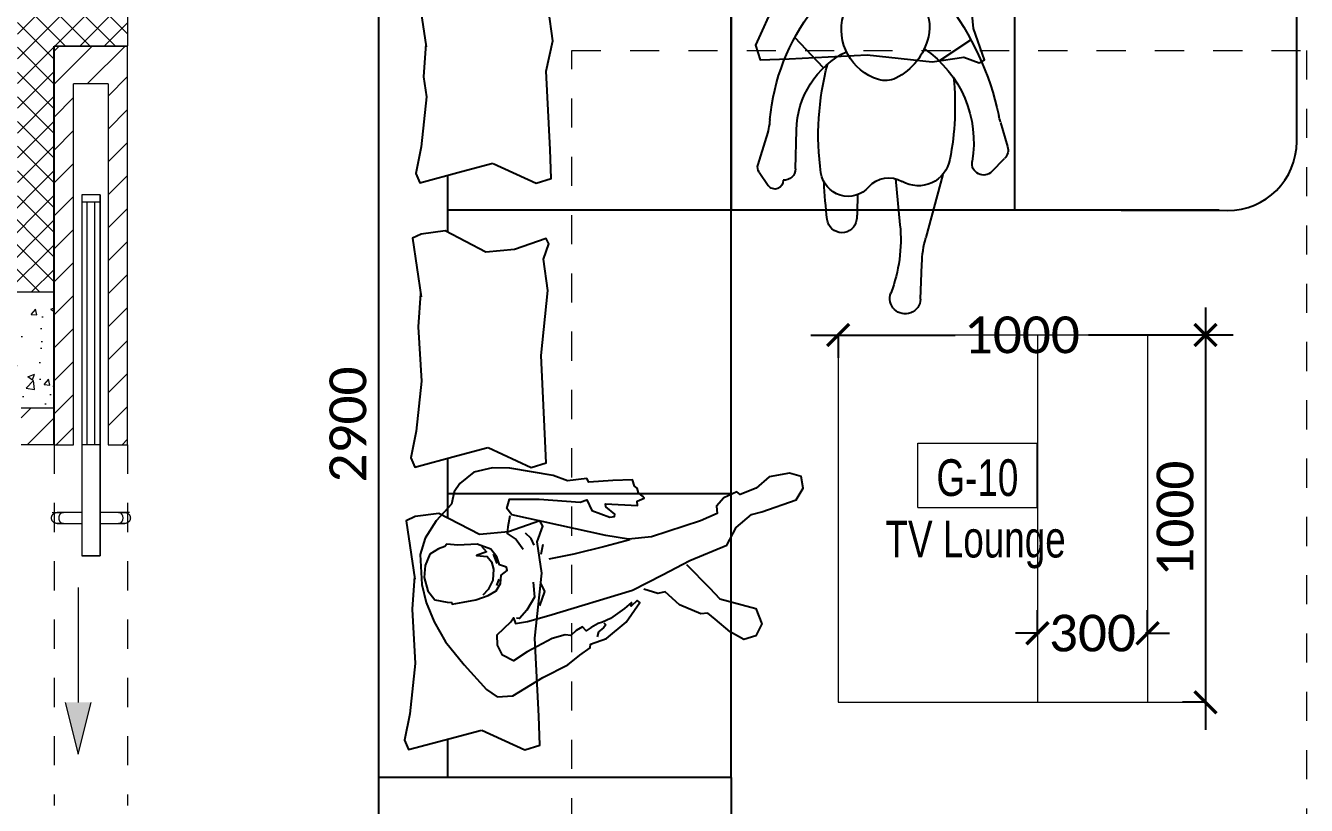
# Model space of a CAD drawing. Header units: millimetres. Extents: x -18512 to 101824, y -95768 to 52898.
# Drawn here: x 21480 to 24968, y -53360 to -51236 of the extents above; entities that cross this region are included whole.
import ezdxf

# ---------------------------------------------------------------- set-up
doc = ezdxf.new("R2010")
doc.units = ezdxf.units.MM
doc.header["$LTSCALE"] = 25
doc.header["$PDMODE"] = 3
doc.linetypes.add('Dash', pattern=[6.35, 3.175, -3.175])
doc.layers.get('0').update_dxf_attribs({"color": 254, "lineweight": 0})
doc.layers.get('Defpoints').update_dxf_attribs({"lineweight": 0})
for name, color, linetype, lineweight in [('033 Furniture Freestanding', 1, 'Continuous', 9), ('_FW_FUR_FIXED', 62, 'Continuous', 0), ('A-AREA-IDEN', 2, 'Continuous', 9), ('A-DOOR', 31, 'Continuous', 18), ('A-DOOR-FRAM', 1, 'Continuous', 18), ('A-DOOR-GLAZ', 1, 'Continuous', 18), ('hatch', 252, 'Continuous', 0), ('I-WALL', 2, 'Continuous', 9), ('X2$0$A-DETL-GENF', 92, 'Continuous', 9), ('X2$0$I-WALL', 2, 'Continuous', 18)]:
    doc.layers.add(name, color=color, linetype=linetype, lineweight=lineweight)
for name, color, linetype in [('1_Wall finish', 2, 'Continuous'), ('AR WALL HATCH', 8, 'Continuous'), ('WD-FURNITURE', 1, 'Continuous'), ('WD-FURNITURE-2', 5, 'Continuous'), ('WD-PEOPLE', 8, 'Continuous')]:
    doc.layers.add(name, color=color, linetype=linetype)
doc.styles.add('Arial Narrow_4', font='fi_9001f.ttf', dxfattribs={"width": 0.75, "height": 147.492401})
doc.styles.add('FW_Calibri', font='calibri.ttf')
doc.dimstyles.new('1-50', dxfattribs={"dimscale": 50, "dimtxt": 2, "dimasz": 1.2, "dimexe": 1.25, "dimexo": 0.625, "dimtad": 1, "dimdec": 0, "dimtxsty": 'FW_Calibri', "dimblk": 'ARCHTICK', "dimcen": 2.5, "dimdle": 1.5, "dimadec": 0, "dimazin": 0, "dimtfac": 1, "dimtdec": 0, "dimtmove": 0, "dimatfit": 3, "dimfxl": 6, "dimfxlon": 1, "dimarcsym": 0})

# ---------------------------------------------------------------- blocks, each defined once
blk = doc.blocks.new('FP_27-GROUND FLOOR PLAN')
at = {"layer": 'A-DOOR'}
blk.add_line((-185.4, 222), (-185.4, 172), dxfattribs=at)
blk = doc.blocks.new('FP_28-GROUND FLOOR PLAN')
at = {"layer": 'A-DOOR'}
blk.add_line((-155.4, 172), (-155.4, 222), dxfattribs=at)
blk = doc.blocks.new('FP_29-GROUND FLOOR PLAN')
at = {"layer": 'A-DOOR'}
for p, q in [((-184.8, 160.3), (-184.8, 154.5)), ((-184.8, 154.5), (-184.8, 149.8)), ((-184.8, 149.8), (-184.8, 146.1)), ((-184.8, 146.1), (-184.8, 143.5)), ((-184.8, 143.5), (-184.8, 141.9))]:
    blk.add_line(p, q, dxfattribs=at)
at = {"layer": 'A-DOOR', "flags": 128}
for points in [[(-185.4, 172), (-185.4, 164.9), (-185.4, 159.7), (-185.4, 156.4), (-185.4, 154.9), (-185.4, 154.8)], [(-185.4, 154.8), (-185.4, 155.8), (-185.4, 158.6), (-185.4, 163.2), (-185.4, 169.8), (-185.4, 172)], [(-170.4, 139.8), (-171, 139.8), (-171.6, 139.9), (-172.2, 139.9), (-172.8, 140), (-173.4, 140.1), (-174, 140.2), (-174.5, 140.4), (-175.1, 140.6), (-175.7, 140.8), (-176.2, 141), (-176.8, 141.2), (-177.3, 141.5), (-177.8, 141.8), (-178.4, 142.1), (-178.9, 142.4), (-179.3, 142.8), (-179.8, 143.2), (-180.3, 143.5), (-180.7, 143.9), (-181.1, 144.4), (-181.6, 144.8), (-181.9, 145.3), (-182.3, 145.7), (-182.7, 146.2), (-183, 146.7), (-183.3, 147.2), (-183.6, 147.7), (-183.9, 148.3), (-184.1, 148.8), (-184.4, 149.4), (-184.6, 149.9), (-184.8, 150.5), (-184.9, 151.1), (-185.1, 151.7), (-185.2, 152.3), (-185.3, 152.9), (-185.3, 153.5), (-185.4, 154.1), (-185.4, 154.7), (-185.4, 154.8)]]:
    blk.add_lwpolyline(points, dxfattribs=at)
blk = doc.blocks.new('FP_30-GROUND FLOOR PLAN')
at = {"layer": 'A-DOOR', "flags": 128}
for points in [[(-155.4, 154.8), (-155.4, 154.2), (-155.4, 153.6), (-155.5, 153), (-155.6, 152.4), (-155.7, 151.8), (-155.8, 151.2), (-156, 150.7), (-156.2, 150.1), (-156.4, 149.5), (-156.6, 149), (-156.8, 148.4), (-157.1, 147.9), (-157.4, 147.4), (-157.7, 146.8), (-158, 146.3), (-158.4, 145.9), (-158.7, 145.4), (-159.1, 144.9), (-159.5, 144.5), (-159.9, 144.1), (-160.4, 143.6), (-160.8, 143.3), (-161.3, 142.9), (-161.8, 142.5), (-162.3, 142.2), (-162.8, 141.9), (-163.3, 141.6), (-163.9, 141.3), (-164.4, 141.1), (-165, 140.8), (-165.5, 140.6), (-166.1, 140.4), (-166.7, 140.3), (-167.3, 140.1), (-167.8, 140), (-168.4, 139.9), (-169, 139.9), (-169.6, 139.8), (-170.2, 139.8), (-170.4, 139.8)], [(-155.4, 172), (-155.4, 164.9), (-155.4, 159.7), (-155.4, 156.4), (-155.4, 154.9), (-155.4, 154.8)], [(-155.4, 154.8), (-155.4, 155.8), (-155.4, 158.6), (-155.4, 163.2), (-155.4, 169.8), (-155.4, 172)]]:
    blk.add_lwpolyline(points, dxfattribs=at)
blk = doc.blocks.new('FP_31-GROUND FLOOR PLAN')
at = {"layer": 'A-DOOR'}
blk.add_line((-185.4, 222), (-185.4, 172), dxfattribs=at)
blk = doc.blocks.new('FP_32-GROUND FLOOR PLAN')
at = {"layer": 'A-DOOR'}
blk.add_line((-155.4, 172), (-155.4, 222), dxfattribs=at)
blk = doc.blocks.new('FP_33-GROUND FLOOR PLAN')
at = {"layer": 'A-DOOR'}
blk.add_line((-155.4, 272), (-155.4, 322), dxfattribs=at)
blk = doc.blocks.new('FP_34-GROUND FLOOR PLAN')
at = {"layer": 'A-DOOR'}
blk.add_line((-185.4, 322), (-185.4, 272), dxfattribs=at)
blk = doc.blocks.new('FP_35-GROUND FLOOR PLAN')
at = {"layer": 'A-DOOR', "flags": 128}
for points in [[(-170.4, 354.4), (-169.8, 354.4), (-169.2, 354.3), (-168.6, 354.3), (-168, 354.2), (-167.4, 354.1), (-166.8, 354), (-166.2, 353.8), (-165.7, 353.6), (-165.1, 353.4), (-164.5, 353.2), (-164, 353), (-163.5, 352.7), (-162.9, 352.4), (-162.4, 352.1), (-161.9, 351.8), (-161.4, 351.4), (-161, 351), (-160.5, 350.7), (-160.1, 350.3), (-159.6, 349.8), (-159.2, 349.4), (-158.8, 348.9), (-158.5, 348.5), (-158.1, 348), (-157.8, 347.5), (-157.5, 347), (-157.2, 346.5), (-156.9, 345.9), (-156.6, 345.4), (-156.4, 344.8), (-156.2, 344.3), (-156, 343.7), (-155.9, 343.1), (-155.7, 342.5), (-155.6, 341.9), (-155.5, 341.3), (-155.5, 340.7), (-155.4, 340.1), (-155.4, 339.5), (-155.4, 339.4)], [(-155.4, 322), (-155.4, 329.1), (-155.4, 334.3), (-155.4, 337.7), (-155.4, 339.3), (-155.4, 339.4)], [(-155.4, 339.4), (-155.4, 338.5), (-155.4, 335.7), (-155.4, 331), (-155.4, 324.6), (-155.4, 322)]]:
    blk.add_lwpolyline(points, dxfattribs=at)
blk = doc.blocks.new('FP_36-GROUND FLOOR PLAN')
at = {"layer": 'A-DOOR'}
for p, q in [((-185, 352), (-185, 350.4)), ((-185, 350.4), (-185, 347.8)), ((-185, 347.8), (-185, 344.1)), ((-185, 344.1), (-185, 339.3)), ((-185, 339.3), (-185, 333.5))]:
    blk.add_line(p, q, dxfattribs=at)
at = {"layer": 'A-DOOR', "flags": 128}
for points in [[(-185.4, 339.4), (-185.4, 340), (-185.3, 340.6), (-185.3, 341.2), (-185.2, 341.8), (-185.1, 342.4), (-185, 342.9), (-184.8, 343.5), (-184.6, 344.1), (-184.4, 344.7), (-184.2, 345.2), (-184, 345.8), (-183.7, 346.3), (-183.4, 346.8), (-183.1, 347.3), (-182.8, 347.9), (-182.4, 348.3), (-182.1, 348.8), (-181.7, 349.3), (-181.3, 349.7), (-180.8, 350.1), (-180.4, 350.6), (-179.9, 350.9), (-179.5, 351.3), (-179, 351.7), (-178.5, 352), (-178, 352.3), (-177.5, 352.6), (-176.9, 352.9), (-176.4, 353.1), (-175.8, 353.4), (-175.3, 353.6), (-174.7, 353.8), (-174.1, 353.9), (-173.5, 354), (-172.9, 354.2), (-172.3, 354.3), (-171.7, 354.3), (-171.2, 354.4), (-170.6, 354.4), (-170.4, 354.4)], [(-185.4, 322), (-185.4, 329.1), (-185.4, 334.3), (-185.4, 337.7), (-185.4, 339.3), (-185.4, 339.4)], [(-185.4, 339.4), (-185.4, 338.5), (-185.4, 335.7), (-185.4, 331), (-185.4, 324.6), (-185.4, 322)]]:
    blk.add_lwpolyline(points, dxfattribs=at)
blk = doc.blocks.new('FP_37-GROUND FLOOR PLAN')
at = {"layer": 'A-DOOR'}
blk.add_line((-155.4, 272), (-155.4, 322), dxfattribs=at)
blk = doc.blocks.new('FP_38-GROUND FLOOR PLAN')
at = {"layer": 'A-DOOR'}
blk.add_line((-185.4, 322), (-185.4, 272), dxfattribs=at)
blk = doc.blocks.new('M_NAGA Room Tag - Room Tag-1756429-GROUND FLOOR PLAN')
at = {"layer": 'A-AREA-IDEN'}
for p, q in [((-3.25, 1.75), (-3.25, -1.75)), ((-3.25, 1.75), (3.25, 1.75)), ((3.25, 1.75), (3.25, -1.75)), ((-3.25, -1.75), (3.25, -1.75))]:
    blk.add_line(p, q, dxfattribs=at)
blk = doc.blocks.new('person sitting')
for p, q in [((-412.3, 385.7), (-485.1, 361.9)), ((-406.2, 382.4), (-406.2, 382.4)), ((-391, 382.8), (-354.5, 358.9)), ((-672.5, 203.1), (-756.7, 279.8)), ((-398.4, 283.6), (-504.3, 279.6)), ((-443.1, 276.6), (-443.1, 276.6)), ((-443.1, 276.6), (-443.1, 276.6)), ((-886.7, 87.9), (-877.1, 150.8)), ((-325.6, 115.8), (-276.7, 117.8)), ((-367.7, 12.3), (-241.6, 1.9)), ((-892.3, -10.7), (-889.2, -59)), ((-376.7, -116.7), (-206.3, -68.1)), ((-38.5, -50.7), (-134, -56)), ((-686.1, -112.3), (-742.6, -199.2)), ((-516.3, -276.4), (-450.2, -294.6)), ((-382.7, -250.6), (-417.8, -285.9))]:
    blk.add_line(p, q)
for centre, radius, start, end in [((-404.6, 362), 24.9, 56.7735, 108.0511), ((-472.1, -222.5), 577.3, 96.1348, 128.5038), ((-559.5, 590.2), 240.1, 276.1348, 288.0511), ((-366.7, 340.3), 22.2, 265.0614, 56.7735), ((-399.6, 314.8), 31.2, 272.1383, 6.3), ((-495.2, 36.4), 243.4, 92.1383, 154.7594), ((-754.2, 132), 124.3, 128.5038, 171.3134), ((-478.1, -521.3), 741.7, 82.9174, 106.0136), ((-395.8, 140.8), 74.5, 311.773, 82.9174), ((-414.1, -1335.1), 1542.8, 84.2352, 88.0342), ((-263.2, 159.7), 40.4, 278.8442, 84.2352), ((-780.9, 32.4), 119.5, 106.6404, 283.6582), ((-774.1, 9.7), 143.1, 17.9036, 106.6404), ((-284.1, 294.4), 176.7, 272.4021, 278.8442), ((-298.1, 31.5), 72.2, 131.773, 211.1132), ((-698.1, 34.3), 63.3, 334.5338, 17.9036), ((-792.2, 79.1), 167.5, 283.6582, 334.5338), ((-208.2, 409.9), 409.4, 265.3147, 291.7806), ((-40.8, -9), 41.8, 273.1353, 111.7806), ((-434.9, -51.1), 87.7, 281.6194, 31.1132), ((-789.5, -52.6), 99.9, 183.6797, 233.4823), ((-115.9, -385.1), 329.7, 93.1353, 105.909), ((-467.5, 107.2), 309.8, 215.3591, 280.5352), ((-381.4, 498.6), 785.7, 233.4823, 258.7098), ((-575.8, 633.9), 787, 265.358, 281.6194), ((-405, -228.4), 31.5, 315.191, 100.5352), ((-588.8, -540.4), 273.7, 74.6488, 78.7098), ((-441.4, -262.5), 33.2, 254.6488, 315.191)]:
    blk.add_arc(centre, radius, start, end)
blk = doc.blocks.new('A$C07DF32FA')
for p, q in [((0.3137, 0.5764), (0.3363, 0.6595)), ((0.3363, 0.6595), (0.3476, 0.6595)), ((0.3476, 0.6595), (0.3702, 0.6476)), ((0.3702, 0.6476), (0.3927, 0.6001)), ((0.1039, 0.5663), (0.1265, 0.6257)), ((0.1265, 0.6257), (0.1377, 0.6257)), ((0.1377, 0.6257), (0.1603, 0.6138)), ((0.1603, 0.6138), (0.1828, 0.5663)), ((0.3249, 0.5052), (0.3137, 0.5764)), ((0.3927, 0.6001), (0.3926, 0.517)), ((0.1151, 0.5188), (0.1039, 0.5663)), ((0.1828, 0.5663), (0.1828, 0.5069)), ((0.3588, 0.5526), (0.3249, 0.5052)), ((0.3926, 0.517), (0.3588, 0.5526)), ((0.1088, 0.5281), (0.0951, 0.5047)), ((0.1088, 0.5281), (0.1462, 0.5319)), ((0.149, 0.5425), (0.1151, 0.5188)), ((0.1462, 0.5319), (0.1526, 0.5286)), ((0.1828, 0.5069), (0.149, 0.5425)), ((0.1526, 0.5286), (0.175, 0.5158)), ((0.1821, 0.5196), (0.1697, 0.423)), ((0.3235, 0.5319), (0.3048, 0.5097)), ((0.3909, 0.5294), (0.3235, 0.5319)), ((0.3909, 0.5294), (0.4088, 0.5181)), ((0.412, 0.4932), (0.4057, 0.522)), ((0.0951, 0.5047), (0.0956, 0.4779)), ((0.175, 0.5158), (0.1861, 0.5118)), ((0.1943, 0.4934), (0.1861, 0.5118)), ((0.2006, 0.4453), (0.1943, 0.4934)), ((0.3031, 0.4997), (0.2999, 0.4485)), ((0.3048, 0.5141), (0.3014, 0.4936)), ((0.3926, 0.3453), (0.4136, 0.4991)), ((0.0956, 0.4779), (0.0901, 0.4693)), ((0.0901, 0.4693), (0.0901, 0.4522)), ((0.3966, 0.3108), (0.3877, 0.482)), ((0.0901, 0.4522), (0.0901, 0.4351)), ((0.0901, 0.4351), (0.0968, 0.4193)), ((0.1136, 0.3265), (0.1169, 0.4355)), ((0.2119, 0.3627), (0.2006, 0.4453)), ((0.2678, 0.3362), (0.3048, 0.4329)), ((0.2999, 0.4485), (0.2838, 0.378)), ((0.0968, 0.4193), (0.0968, 0.3907)), ((0.2878, 0.2144), (0.319, 0.4074)), ((0.4496, 0.4137), (0.4271, 0.4018)), ((0.4948, 0.4018), (0.4496, 0.4137)), ((0.0968, 0.3907), (0.0968, 0.3754)), ((0.0968, 0.3754), (0.1035, 0.354)), ((0.2152, 0.3558), (0.2024, 0.3911)), ((0.427, 0.3781), (0.4157, 0.3425)), ((0.4383, 0.3662), (0.427, 0.3781)), ((0.4271, 0.4018), (0.4496, 0.3899)), ((0.4496, 0.3899), (0.4835, 0.378)), ((0.4835, 0.378), (0.4609, 0.3424)), ((0.506, 0.3068), (0.4948, 0.4018)), ((0.1035, 0.354), (0.1048, 0.3417)), ((0.1932, 0.3702), (0.2338, 0.3172)), ((0.2268, 0.3156), (0.2133, 0.3588)), ((0.4383, 0.3543), (0.4383, 0.3662)), ((0.4609, 0.3424), (0.4383, 0.3543)), ((0.1048, 0.3417), (0.1085, 0.3058)), ((0.2241, 0.3154), (0.2574, 0.3175)), ((0.2574, 0.3175), (0.2744, 0.3097)), ((0.2709, 0.3396), (0.265, 0.314)), ((0.3899, 0.1792), (0.3926, 0.3453)), ((0.4157, 0.3425), (0.4608, 0.2949)), ((0.506, 0.3186), (0.4947, 0.283)), ((0.5736, 0.2236), (0.506, 0.3186)), ((0.1085, 0.3058), (0.1036, 0.2815)), ((0.1315, 0.2888), (0.1285, 0.2798)), ((0.1457, 0.2958), (0.1315, 0.2888)), ((0.2043, 0.3099), (0.1457, 0.2958)), ((0.2075, 0.2986), (0.2043, 0.3099)), ((0.2057, 0.3048), (0.2241, 0.3154)), ((0.2116, 0.2738), (0.2075, 0.2986)), ((0.2744, 0.3097), (0.3, 0.2798)), ((0.4495, 0.2949), (0.4833, 0.2355)), ((0.4721, 0.2831), (0.4495, 0.2949)), ((0.4608, 0.2949), (0.4834, 0.2949)), ((0.4834, 0.2949), (0.506, 0.3068)), ((0.1337, 0.2834), (0.0505, 0.2578)), ((0.0734, 0.2698), (0.0553, 0.2568)), ((0.1025, 0.2778), (0.0734, 0.2698)), ((0.1285, 0.2798), (0.1025, 0.2778)), ((0.1036, 0.2815), (0.1036, 0.2737)), ((0.2281, 0.2407), (0.2116, 0.2738)), ((0.229, 0.2614), (0.2196, 0.2578)), ((0.2339, 0.2607), (0.229, 0.2614)), ((0.2446, 0.2557), (0.2339, 0.2607)), ((0.2388, 0.2243), (0.2347, 0.2603)), ((0.2458, 0.2771), (0.2488, 0.2812)), ((0.2463, 0.2727), (0.2458, 0.2771)), ((0.2542, 0.2601), (0.2463, 0.2727)), ((0.2555, 0.2849), (0.2485, 0.2691)), ((0.2488, 0.2812), (0.2539, 0.2853)), ((0.2645, 0.2827), (0.2539, 0.2853)), ((0.2542, 0.2601), (0.2617, 0.2548)), ((0.278, 0.2735), (0.2645, 0.2827)), ((0.2879, 0.2642), (0.278, 0.2735)), ((0.2885, 0.2621), (0.2879, 0.2642)), ((0.2885, 0.2621), (0.2952, 0.2626)), ((0.3, 0.2714), (0.2952, 0.2626)), ((0.3, 0.2798), (0.3, 0.2714)), ((0.367, 0.2402), (0.3749, 0.2659)), ((0.4947, 0.283), (0.4721, 0.2831)), ((0.0302, 0.2497), (0.0021, 0.1966)), ((0.0553, 0.2568), (0.0302, 0.2497)), ((0.1777, 0.2241), (0.1976, 0.2349)), ((0.1976, 0.2349), (0.2281, 0.2407)), ((0.2454, 0.2549), (0.2388, 0.2243)), ((0.2509, 0.2493), (0.2446, 0.2557)), ((0.2546, 0.246), (0.2509, 0.2493)), ((0.2593, 0.246), (0.2546, 0.246)), ((0.2609, 0.247), (0.2593, 0.246)), ((0.2617, 0.2548), (0.2609, 0.247)), ((0.3605, 0.1921), (0.367, 0.2402)), ((0.4833, 0.2355), (0.5059, 0.2355)), ((0.5059, 0.2355), (0.4946, 0.2237)), ((0.0793, 0.2222), (0.0889, 0.1988)), ((0.0891, 0.1994), (0.1413, 0.2126)), ((0.1086, 0.2043), (0.1074, 0.1901)), ((0.1413, 0.2126), (0.1777, 0.2241)), ((0.4946, 0.2237), (0.472, 0.2118)), ((0.472, 0.2118), (0.472, 0.1881)), ((0.5848, 0.1998), (0.5736, 0.2236)), ((0.0021, 0.1966), (0, 0.1554)), ((0.0722, 0.1764), (0.0498, 0.1572)), ((0.0883, 0.1796), (0.0722, 0.1764)), ((0.0783, 0.1911), (0.0811, 0.1706)), ((0.0889, 0.1988), (0.085, 0.1784)), ((0.085, 0.1784), (0.085, 0.1648)), ((0.1331, 0.1603), (0.0883, 0.1796)), ((0.1074, 0.1901), (0.1093, 0.1716)), ((0.1812, 0.1859), (0.1331, 0.1603)), ((0.1459, 0.1603), (0.2067, 0.1763)), ((0.2132, 0.1891), (0.1812, 0.1859)), ((0.242, 0.1891), (0.2132, 0.1891)), ((0.3765, 0.1953), (0.2933, 0.1986)), ((0.3157, 0.1762), (0.3926, 0.1793)), ((0.4374, 0.1953), (0.3765, 0.1953)), ((0.3926, 0.1793), (0.4374, 0.1697)), ((0.4918, 0.1696), (0.4374, 0.1953)), ((0.472, 0.1881), (0.4945, 0.1524)), ((0.5509, 0.1049), (0.5848, 0.1998)), ((0, 0.1554), (0.006, 0.0972)), ((0.0146, 0.1604), (0.005, 0.1252)), ((0.0498, 0.1572), (0.0338, 0.138)), ((0.053, 0.1284), (0.0819, 0.17)), ((0.067, 0.1719), (0.0682, 0.1502)), ((0.0811, 0.1706), (0.0801, 0.1667)), ((0.0819, 0.17), (0.1459, 0.1603)), ((0.1093, 0.1716), (0.1113, 0.1667)), ((0.4374, 0.1697), (0.5238, 0.1183)), ((0.5142, 0.1408), (0.4918, 0.1696)), ((0.4945, 0.1524), (0.5284, 0.1524)), ((0.5284, 0.1524), (0.5509, 0.1049)), ((0.005, 0.1252), (0.0049, 0.0932)), ((0.0338, 0.138), (0.0242, 0.1124)), ((0.0242, 0.1028), (0.053, 0.1284)), ((0.5238, 0.1183), (0.5078, 0.0767)), ((0.5238, 0.1056), (0.5142, 0.1408)), ((0.5202, 0.0592), (0.5479, 0.1197)), ((0.0049, 0.0932), (0.0181, 0.0702)), ((0.0242, 0.1124), (0.0177, 0.0675)), ((0.0433, 0.0771), (0.0242, 0.1028)), ((0.5237, 0.0735), (0.5238, 0.1056)), ((0.0177, 0.0675), (0.0177, 0.0419)), ((0.0689, 0.0418), (0.0433, 0.0771)), ((0.4821, 0.0735), (0.4597, 0.0383)), ((0.5078, 0.0767), (0.4821, 0.0735)), ((0.5173, 0.0479), (0.5237, 0.0735)), ((0.0177, 0.0419), (0.0337, 0.0291)), ((0.0337, 0.0291), (0.0977, 0.0002)), ((0.0977, 0.029), (0.0689, 0.0418)), ((0.1361, 0.0098), (0.0977, 0.029)), ((0.4084, 0.0288), (0.4661, 0.0447)), ((0.4136, 0.0302), (0.4821, 0.0351)), ((0.4661, 0.0447), (0.4661, 0.0484)), ((0.4821, 0.0351), (0.5173, 0.0479)), ((0.0977, 0.0002), (0.1714, 0.0097)), ((0.2291, 0.0065), (0.1361, 0.0098)), ((0.2258, 0.0033), (0.3123, 0)), ((0.3123, 0), (0.3796, 0.0096)), ((0.3796, 0.0096), (0.4084, 0.0288))]:
    blk.add_line(p, q)
at = {"extrusion": (0, 0, -1)}
blk.add_ellipse((0.2701, 0.1048), major_axis=(-0.0001, -0.095), ratio=0.712524, dxfattribs=at)
blk = doc.blocks.new('A$C0beb42ab')
at = {"layer": 'WD-PEOPLE'}
for p, q in [((355.2, 948.8), (337, 958.5)), ((432.4, 956.2), (403, 949.2)), ((399.8, 714), (394.9, 791.6)), ((411.2, 617.9), (399.8, 714)), ((157.5, 671.2), (142.6, 677.3)), ((167.5, 654.8), (157.5, 671.2)), ((175.4, 646.5), (167.5, 654.8)), ((182.5, 652.1), (175.4, 646.5)), ((420.8, 540.2), (411.2, 617.9))]:
    blk.add_line(p, q, dxfattribs=at)
for points in [[(315.1, 1176.6), (253.2, 1159.8), (188.8, 1134), (112.5, 1087.9), (29.2, 1030.6), (3.4, 1001.6), (0, 953.8), (43.3, 857), (71, 776.5), (95.1, 737.2), (112.5, 702.5), (123.8, 700), (134, 649.6), (175.8, 584.7), (229.3, 535.6), (236.3, 542.3), (220.8, 563.2), (232.2, 560.6), (216.8, 583.8), (192.8, 629.9), (184.3, 655.2), (182.3, 669), (173.8, 692), (165, 708.1), (178.9, 716.9), (170.3, 737.7), (157.1, 756.2), (162, 772.1), (156.1, 813.2), (126.2, 893.8), (104.4, 937.6), (125.7, 969), (157.8, 979.7), (189.6, 976.6), (222.7, 930.2), (233.9, 920.8), (215.6, 916.7), (217, 880.2), (226.8, 813.8), (268.4, 552.9), (302.6, 456.3), (334.7, 368.9), (366.1, 251.9), (415.4, 216.5), (448.3, 165.5), (452.1, 133.5), (473.7, 26), (505.9, 0), (542.4, 1.4), (556.9, 35.3), (553.8, 96.9), (525.2, 140.9), (512.7, 191.4), (522.1, 200.3), (509.4, 241.6), (487.2, 267.2), (464.4, 267.8), (449.7, 320.6), (421.5, 474), (423.2, 544.7), (443, 610.3), (542.9, 883.9), (563.7, 897.1), (590.7, 885), (579.5, 796.3), (553.8, 673.8), (557.9, 653.2), (523.5, 642.6), (497.2, 590.8), (496.8, 577.1), (503.6, 574.7), (529.3, 599.2), (538.4, 598.9), (520.2, 503.6), (533.8, 503.3), (540.1, 480.3), (547, 484.7), (558.7, 495.8), (572.4, 497.8), (579.4, 504.5), (600, 508.5), (606, 567.7), (610, 640.6), (621.5, 644.9), (622.9, 704.1), (644.4, 744.6), (683.8, 871.4), (691.9, 923.7), (686.4, 980.8), (657.9, 1027.1), (635.6, 1048.1), (599.5, 1060.4), (555.2, 1113.9), (508.3, 1153.8), (460.9, 1175.4), (370, 1182.1)], [(388.8, 921.7), (398.6, 941.7), (423.6, 946), (449, 961.3), (468.8, 1000), (474.1, 1058.8), (481.7, 1090.5), (475, 1097.5), (471, 1118.2), (457.9, 1145.8), (426.5, 1164.8), (390.2, 1172.5), (349.1, 1166.7), (319, 1149.1), (306.8, 1112.9), (304.2, 1099.3), (299.6, 1099.4), (301.1, 1065.2), (302.5, 1026.4), (310.7, 987.4), (321.4, 962.1), (341.6, 945.7), (366.5, 940.1), (377.8, 920.5)]]:
    blk.add_lwpolyline(points, close=True, dxfattribs=at)
for points in [[(461.4, 988.1), (441.9, 975.1), (434.9, 1006.1), (428.4, 975.4), (410.8, 964.3), (387.7, 961), (355.1, 967.5), (328.6, 985.5), (313.6, 1003.2)], [(332.4, 847.8), (286.9, 848.9), (251.1, 877.1), (228.9, 902.7), (231.4, 911.8)], [(540.7, 890.8), (509.1, 900.6), (488.7, 905.7), (467.6, 881.1), (435.3, 863.6)], [(325, 825.2), (299.8, 816.7), (259.3, 838.2)], [(443.6, 829.2), (464.2, 835.6), (482.8, 851.1)], [(413.6, 811.7), (442.9, 801.9)], [(169.9, 336.4), (170.4, 356.9), (206, 417.6), (250.2, 455.3), (248.4, 478.1), (267.6, 518.7)], [(323.6, 380.6), (244.7, 320.9), (207.6, 294.4)], [(207.6, 294.4), (164.1, 190.5), (116, 178), (82.4, 201.6), (76.4, 238.2), (104.7, 276.3), (148.9, 316.3), (169.9, 336.4)]]:
    blk.add_lwpolyline(points, dxfattribs=at)
blk = doc.blocks.new('l shaped sofa')
at = {"layer": 'WD-FURNITURE'}
for p, q in [((-123004.7, -13049), (-123465.9, -13049)), ((-123465.9, -13935.4), (-123465.9, -13049)), ((-120823.3, -13049), (-123004.7, -13049)), ((-123004.7, -13222.8), (-123004.7, -13049)), ((-120779.4, -15182.1), (-120779.8, -13092.4)), ((-123004.7, -13935.4), (-123004.7, -13222.8)), ((-122292, -13935.4), (-122292, -13222.8)), ((-122292, -13935.4), (-122292, -13222.8)), ((-122292, -13935.4), (-122292, -13222.8)), ((-121579.4, -13935.4), (-121579.4, -13222.8)), ((-123004.7, -13935.4), (-123465.9, -13935.4)), ((-123004.7, -13935.4), (-122292, -13935.4)), ((-122292, -13935.4), (-121579.4, -13935.4)), ((-121579.4, -15160.7), (-121579.4, -13935.4)), ((-121579.4, -13935.4), (-120953.7, -13935.4)), ((-121580.3, -15182.1), (-121579.4, -14648)), ((-121579.4, -14648), (-120953.7, -14648)), ((-121579.4, -14648), (-120953.7, -14648)), ((-120910.2, -14691.5), (-120779.8, -14691.5)), ((-121406.4, -15355.9), (-120953.2, -15355.9))]:
    blk.add_line(p, q, dxfattribs=at)
for points in [[(-122292, -13049), (-123004.7, -13049)], [(-122885.5, -13309), (-122935, -13417.1), (-122923.4, -13454.7), (-122850.6, -13452), (-122654, -13442), (-122490.9, -13459.4), (-122411.9, -13448.1), (-122373.1, -13462), (-122359.8, -13454.7), (-122387.5, -13375.8), (-122394.1, -13303.5), (-122341.1, -13201.2), (-122348.8, -13141.1), (-122359.5, -13119.3), (-122506.4, -13140.7)], [(-122498.6, -13139.6), (-122581.6, -13133.8), (-122718.2, -13141.9), (-122844, -13128.3), (-122910.8, -13114.5), (-122934.4, -13124.7), (-122906.3, -13229.3), (-122885.1, -13308.1)], [(-122175.7, -13324.7), (-122225.3, -13432.8), (-122213.6, -13470.3), (-122140.8, -13467.6), (-121944.2, -13457.6), (-121781.1, -13475), (-121702.1, -13463.7), (-121663.3, -13477.6), (-121650, -13470.4), (-121677.7, -13391.4), (-121684.4, -13319.2), (-121631.3, -13216.8), (-121639, -13156.7), (-121649.7, -13134.9), (-121796.6, -13156.3)], [(-121788.8, -13155.2), (-121871.8, -13149.4), (-122008.4, -13157.5), (-122134.2, -13144), (-122201, -13130.2), (-122224.7, -13140.4), (-122196.5, -13245), (-122175.3, -13323.8)], [(-121461.4, -13337.4), (-121510.9, -13445.5), (-121499.2, -13483), (-121426.5, -13480.3), (-121229.8, -13470.3), (-121153.6, -13487.7), (-121074.6, -13476.4), (-121035.8, -13490.3), (-121022.6, -13483), (-121050.3, -13404.1), (-121056.9, -13331.9), (-121003.9, -13229.5), (-121011.5, -13169.4), (-121022.3, -13147.6), (-121169.1, -13169)], [(-121161.4, -13167.9), (-121244.3, -13162.1), (-121294.1, -13170.2), (-121419.9, -13156.6), (-121486.6, -13142.9), (-121510.3, -13153), (-121482.1, -13257.6), (-121460.9, -13336.5)], [(-122908.1, -13222.8), (-123004.7, -13222.8)], [(-122292, -13222.8), (-122352.3, -13222.8)], [(-122202.5, -13222.8), (-122347.1, -13222.8)], [(-122202.5, -13222.8), (-122292, -13222.8)], [(-121491.5, -13222.8), (-121634.4, -13222.8)], [(-120953.7, -14019), (-120953.7, -13222.8), (-121004.7, -13222.8)], [(-121056, -14045.8), (-121164.1, -13996.3), (-121201.6, -14008), (-121198.9, -14080.7), (-121188.9, -14277.3), (-121206.3, -14440.5), (-121195, -14519.5), (-121208.9, -14558.3), (-121201.6, -14571.5), (-121122.7, -14543.8), (-121050.5, -14537.2), (-120948.1, -14590.2), (-120888, -14582.6), (-120866.2, -14571.8), (-120887.6, -14425)], [(-120886.5, -14432.7), (-120880.7, -14349.8), (-120888.8, -14213.1), (-120875.2, -14087.3), (-120861.5, -14020.5), (-120871.6, -13996.9), (-120976.3, -14025), (-121055.1, -14046.2)], [(-120953.7, -14648), (-120953.7, -14587.3)], [(-120953.7, -14616.5), (-120953.7, -14589.2)], [(-120953.7, -14648), (-120953.7, -14589.2)]]:
    blk.add_lwpolyline(points, dxfattribs=at)
blk.add_lwpolyline([(-121579.4, -13935.4), (-121579.4, -13935.4), (-120953.7, -13935.4), (-120953.7, -13935.4)], close=True, dxfattribs=at)
for centre, radius, start, end in [((-120823.3, -13092.4), 43.5, 0, 90), ((-120910.2, -14648), 43.5, 180, 270), ((-121406.4, -15182.1), 173.8, 180, 270), ((-120953.2, -15182.1), 173.8, 270, 0)]:
    blk.add_arc(centre, radius, start, end, dxfattribs=at)
blk = doc.blocks.new('_ArchTick')
at = {"color": 0, "linetype": 'ByBlock', "const_width": 0.15}
blk.add_lwpolyline([(-0.5, -0.5), (0.5, 0.5)], dxfattribs=at)
blk = doc.blocks.new('*D408')
at = {"layer": 'Defpoints', "color": 0, "transparency": 16777216}
for p in [(23693.1, -52078.7), (24693.1, -52078.7), (24693.1, -52078.7)]:
    blk.add_point(p, dxfattribs=at)
at = {"layer": 'I-WALL', "color": 0, "lineweight": -2, "transparency": 16777216}
for p, q in [((23618.1, -52078.7), (24011.6, -52078.7)), ((23693.1, -52078.7), (23693.1, -52141.2)), ((24768.1, -52078.7), (24374.6, -52078.7)), ((24693.1, -52078.7), (24693.1, -52141.2))]:
    blk.add_line(p, q, dxfattribs=at)
at = {"layer": 'I-WALL', "color": 0, "lineweight": -2, "transparency": 16777216, "xscale": 59.99999999999995, "yscale": 59.99999999999995, "zscale": 59.99999999999995, "rotation": 180}
blk.add_blockref('_ArchTick', (23693.1, -52078.7), dxfattribs=at)
at = {"layer": 'I-WALL', "color": 0, "lineweight": -2, "transparency": 16777216, "xscale": 59.99999999999995, "yscale": 59.99999999999995, "zscale": 59.99999999999995}
blk.add_blockref('_ArchTick', (24693.1, -52078.7), dxfattribs=at)
at = {"layer": 'I-WALL', "color": 0, "transparency": 16777216, "insert": (24193.1, -52078.7), "char_height": 100, "attachment_point": 5, "style": 'FW_Calibri'}
blk.add_mtext('1000', dxfattribs=at)
blk = doc.blocks.new('*D409')
at = {"layer": 'Defpoints', "color": 0, "transparency": 16777216}
for p in [(24693.1, -52078.7), (24693.1, -53078.7), (24693.1, -53078.7)]:
    blk.add_point(p, dxfattribs=at)
at = {"layer": 'I-WALL', "color": 0, "lineweight": -2, "transparency": 16777216}
for p, q in [((24693.1, -52003.7), (24693.1, -53153.7)), ((24693.1, -52078.7), (24630.6, -52078.7)), ((24693.1, -53078.7), (24630.6, -53078.7))]:
    blk.add_line(p, q, dxfattribs=at)
at = {"layer": 'I-WALL', "color": 0, "lineweight": -2, "transparency": 16777216, "xscale": 59.99999999999995, "yscale": 59.99999999999995, "zscale": 59.99999999999995}
for p, rotation in [((24693.1, -52078.7), 90), ((24693.1, -53078.7), 270)]:
    blk.add_blockref('_ArchTick', p, dxfattribs=dict(at, rotation=rotation))
at = {"layer": 'I-WALL', "color": 0, "transparency": 16777216, "insert": (24610.6, -52578.7), "char_height": 100, "attachment_point": 5, "rotation": 90, "style": 'FW_Calibri'}
blk.add_mtext('1000', dxfattribs=at)
blk = doc.blocks.new('*D410')
at = {"layer": 'Defpoints', "color": 0, "transparency": 16777216}
for p in [(24235.3, -52901.2), (24535.3, -52890.9), (24535.3, -52901.2)]:
    blk.add_point(p, dxfattribs=at)
at = {"layer": 'I-WALL', "color": 0, "lineweight": -2, "transparency": 16777216}
for p, q in [((24235.3, -52890.9), (24235.3, -52828.4)), ((24535.3, -52890.9), (24535.3, -52828.4)), ((24235.3, -52890.9), (24175.3, -52890.9)), ((24235.3, -52890.9), (24241, -52890.9)), ((24535.3, -52890.9), (24529.6, -52890.9)), ((24535.3, -52890.9), (24595.3, -52890.9))]:
    blk.add_line(p, q, dxfattribs=at)
at = {"layer": 'I-WALL', "color": 0, "lineweight": -2, "transparency": 16777216, "xscale": 59.99999999999995, "yscale": 59.99999999999995, "zscale": 59.99999999999995}
blk.add_blockref('_ArchTick', (24235.3, -52890.9), dxfattribs=at)
at = {"layer": 'I-WALL', "color": 0, "lineweight": -2, "transparency": 16777216, "xscale": 59.99999999999995, "yscale": 59.99999999999995, "zscale": 59.99999999999995, "rotation": 180}
blk.add_blockref('_ArchTick', (24535.3, -52890.9), dxfattribs=at)
at = {"layer": 'I-WALL', "color": 0, "transparency": 16777216, "insert": (24385.3, -52890.9), "char_height": 100, "attachment_point": 5, "style": 'FW_Calibri'}
blk.add_mtext('300', dxfattribs=at)
blk = doc.blocks.new('*D411')
at = {"layer": 'Defpoints', "color": 0, "transparency": 16777216}
for p in [(22628.8, -50872.4), (22440.9, -53772.2), (22633.9, -53772.2)]:
    blk.add_point(p, dxfattribs=at)
at = {"layer": 'I-WALL', "color": 0, "lineweight": -2, "transparency": 16777216}
for p, q in [((22440.9, -50797.4), (22440.9, -53847.2)), ((22597.5, -50872.4), (22378.4, -50872.4)), ((22602.6, -53772.2), (22378.4, -53772.2))]:
    blk.add_line(p, q, dxfattribs=at)
at = {"layer": 'I-WALL', "color": 0, "lineweight": -2, "transparency": 16777216, "xscale": 59.99999999999995, "yscale": 59.99999999999995, "zscale": 59.99999999999995}
for p, rotation in [((22440.9, -50872.4), 90), ((22440.9, -53772.2), 270)]:
    blk.add_blockref('_ArchTick', p, dxfattribs=dict(at, rotation=rotation))
at = {"layer": 'I-WALL', "color": 0, "transparency": 16777216, "insert": (22358.4, -52322.3), "char_height": 100, "attachment_point": 5, "rotation": 90, "style": 'FW_Calibri'}
blk.add_mtext('2900', dxfattribs=at)

msp = doc.modelspace()

# ---------------------------------------------------------------- hatches: boundary and pattern name
at = {"layer": 'AR WALL HATCH', "lineweight": 5, "ltscale": 25}
h = msp.add_hatch(dxfattribs=at)
h.set_pattern_fill('ANSI37', color=256, scale=15, style=0)
h.set_pattern_definition([(45, (15109.02, 35539.32), (-33.67596, 33.67596), []), (135, (15109.02, 35539.32), (-33.67596, -33.67596), [])])
h.paths.add_polyline_path([(18638.1, -50422.4), (18638.1, -50672.4), (18408.1, -50672.4), (18408.1, -50372.4), (18638.1, -50372.4)])
h.paths.add_polyline_path([(19428.6, -50422.4), (19428.6, -50672.4), (20058.1, -50672.4), (20058.1, -51962.4), (21558.1, -51962.4), (21558.1, -51291.7), (21658.1, -51291.7), (21696.4, -51291.6), (21758.1, -51291.6), (21758.1, -51192.4), (21558.1, -51192.4), (21558.1, -50372.4), (21388.1, -50372.4), (21388.1, -50672.4), (21458.1, -50672.4), (21458.1, -51712.4), (20308.1, -51712.4), (20308.1, -50672.4), (20388.1, -50672.4), (20388.1, -50372.4), (19538.1, -50372.4), (19538.1, -50422.4)])
h.paths.add_polyline_path([(18728.6, -50672.4), (18728.6, -50422.4), (18638.1, -50422.4), (18638.1, -50672.4)])
h = msp.add_hatch(dxfattribs=at)
h.set_pattern_fill('ANSI31', color=256, scale=20, angle=-90, style=0)
h.set_pattern_definition([(45, (121941.526, -39108.31), (-44.90128, 44.90128), [])])
h.paths.add_polyline_path([(21558.2, -51291.7), (21758.2, -51291.7), (21758.2, -52377.3), (21705.2, -52377.3), (21705.2, -51395.1), (21611.2, -51395.1), (21611.2, -52377.3), (21558.3, -52377.3)])
h = msp.add_hatch(dxfattribs=at)
h.set_pattern_fill('ANSI31', color=256, scale=20, style=0)
h.set_pattern_definition([(45, (15109.02, 35539.32), (-44.90128, 44.90128), [])])
h.paths.add_polyline_path([(21468.1, -52277.4), (21558.1, -52277.4), (21558.1, -52377.4), (21468.1, -52377.4), (21468.1, -52327.4)])
h.paths.add_polyline_path([(20158.1, -52277.4), (20208.1, -52277.4), (20208.1, -52377.4), (20058.1, -52377.4), (20058.1, -52277.4)])
at = {"layer": 'hatch', "ltscale": 25}
h = msp.add_hatch(dxfattribs=at)
h.set_pattern_fill('AR-CONC', color=256, angle=360)
h.set_pattern_definition([(50, (15139.02, 31993.55), (182.18467, -15.93909), [19.05, -209.55]), (355, (15139.02, 31993.55), (-35.24342, 191.05685), [15.24, -167.6406]), (100.45144, (15154.2, 31992.23), (146.94125, 175.11775), [16.19, -178.09024]), (46.1842, (15139.02, 32044.35), (271.07904, -42.0423), [28.575, -314.325]), (96.63556, (15161.6, 32040.85), (237.4041, 247.4261), [24.285, -267.1356]), (351.18415, (15139.02, 32044.35), (237.4041, 247.4261), [22.86, -251.4597]), (21, (15164.42, 32031.65), (151.6144, -102.2652), [19.05, -209.55]), (326, (15164.42, 32031.65), (61.80203, 184.18797), [15.24, -167.64]), (71.45144, (15177.05, 32023.13), (213.41642, 81.92277), [16.19, -178.08994]), (37.5, (15139.02, 31993.554), (3.088603, 84.55504), [0, -165.608, 0, -170.18, 0, -168.275]), (7.5, (15139.02, 31993.55), (66.81966, 100.18057), [0, -97.028, 0, -161.798, 0, -64.135]), (327.5, (15082.38, 31993.554), (135.590595, -5.728744), [0, -63.5, 0, -198.12, 0, -262.89]), (317.5, (15056.98, 31993.55), (148.12918, 25.42649), [0, -82.55, 0, -131.572, 0, -186.69])])
h.paths.add_polyline_path([(21558.1, -51962.4), (20158.1, -51962.4), (20158.1, -52277.4), (20238.1, -52277.4), (20237.5, -52377.4), (21438.1, -52377.4), (21438.1, -52277.4), (21558.1, -52277.4)])
at = {"layer": 'X2$0$A-DETL-GENF', "lineweight": 18}
msp.add_hatch(color=256, dxfattribs=at).paths.add_polyline_path([(21658.7, -53079.3), (21623.6, -53220.3), (21588.4, -53079.3), (21639.3, -53079.3)], flags=0)

# ---------------------------------------------------------------- linework, layer by layer
at = {"layer": '033 Furniture Freestanding'}
for p, q in [((24235.3, -52078.7), (24235.3, -53078.7)), ((24535.3, -52078.7), (24535.3, -53078.7))]:
    msp.add_line(p, q, dxfattribs=at)
msp.add_lwpolyline([(24693.1, -53078.7), (24693.1, -52078.7), (23693.1, -52078.7), (23693.1, -53078.7)], close=True, dxfattribs=at)
at = {"layer": '1_Wall finish', "color": 2}
msp.add_line((21558.2, -51291.7), (21758.1, -51291.6), dxfattribs=at)
msp.add_lwpolyline([(21558.3, -52377.3), (21558.2, -51291.7)], dxfattribs=at)
at = {"layer": '_FW_FUR_FIXED', "lineweight": 9}
msp.add_lwpolyline([(21558.2, -51339.9), (21558.3, -51339.9), (21558.3, -51371.2), (21558.2, -51371.2)], dxfattribs=at)
at = {"layer": 'A-DOOR', "lineweight": 18}
for p, q in [((21683.2, -51697.3), (21633.2, -51697.3)), ((21633.2, -51697.3), (21633.2, -52679.6)), ((21683.2, -52679.6), (21683.2, -51697.3)), ((21633.2, -52679.6), (21683.2, -52679.6))]:
    msp.add_line(p, q, dxfattribs=at)
at = {"layer": 'A-DOOR'}
for points, knots in [([(21585, -52562.1), (21584.7, -52562.1), (21584.2, -52562), (21583.3, -52561.9), (21582.3, -52562), (21581.3, -52562.1), (21580.3, -52562.3), (21579.4, -52562.7), (21578.6, -52563), (21578, -52563.3), (21577.4, -52563.7), (21576.6, -52564.2), (21575.8, -52564.9), (21575.1, -52565.5), (21574.5, -52566.1), (21574.2, -52566.6), (21573.8, -52567.1), (21573.3, -52567.7), (21572.7, -52568.7), (21572.1, -52569.8), (21571.7, -52570.9), (21571.4, -52571.8), (21571.2, -52572.7), (21570.9, -52574.4), (21570.7, -52575.9), (21570.7, -52577)], [0.450595, 0.450595, 0.450595, 0.450595, 0.4722222, 0.5, 0.5277778, 0.5555556, 0.5833333, 0.6111111, 0.6388889, 0.6527778, 0.6666667, 0.6944444, 0.7222222, 0.75, 0.7638889, 0.7777778, 0.7916667, 0.8055556, 0.8333333, 0.8611111, 0.8888889, 0.9027778, 0.9166667, 0.9444444, 1, 1, 1, 1]), ([(21570.7, -52577), (21570.7, -52578), (21570.9, -52579.5), (21571.2, -52581.4), (21571.6, -52582.8), (21572.1, -52584.1), (21572.7, -52585.3), (21573.3, -52586.2), (21573.8, -52586.9), (21574.2, -52587.4), (21574.5, -52587.8), (21575.1, -52588.4), (21575.8, -52589.1), (21576.6, -52589.8), (21577.5, -52590.4), (21578.4, -52590.9), (21579.4, -52591.3), (21580.3, -52591.6), (21581.3, -52591.8), (21582.3, -52591.9), (21583.3, -52592), (21584.2, -52591.9), (21584.7, -52591.9), (21585, -52591.8)], [0, 0, 0, 0, 0.0555556, 0.0833333, 0.1111111, 0.1388889, 0.1666667, 0.1944444, 0.2083333, 0.2222222, 0.2361111, 0.25, 0.2777778, 0.3055556, 0.3333333, 0.3611111, 0.3888889, 0.4166667, 0.4444444, 0.4722222, 0.5, 0.5277778, 0.5494412, 0.5494412, 0.5494412, 0.5494412]), ([(21584, -52562), (21583.9, -52562), (21583.7, -52562), (21583.4, -52562), (21583.2, -52562)], [-0.52158449, -0.52158449, -0.52158449, -0.52158449, -0.515625, -0.5, -0.5, -0.5, -0.5]), ([(21745.7, -52577), (21745.7, -52575.9), (21745.6, -52574.4), (21745.2, -52572.5), (21744.8, -52571.1), (21744.3, -52569.8), (21743.7, -52568.7), (21743.1, -52567.7), (21742.6, -52567.1), (21742.3, -52566.6), (21741.9, -52566.1), (21741.4, -52565.5), (21740.7, -52564.9), (21739.8, -52564.2), (21738.9, -52563.6), (21738, -52563.1), (21737.1, -52562.7), (21736.1, -52562.3), (21735.1, -52562.1), (21734.2, -52562), (21733.2, -52561.9), (21732.3, -52562), (21731.7, -52562.1), (21731.5, -52562.1)], [0, 0, 0, 0, 0.0555556, 0.0833333, 0.1111111, 0.1388889, 0.1666667, 0.1944444, 0.2083333, 0.2222222, 0.2361111, 0.25, 0.2777778, 0.3055556, 0.3333333, 0.3611111, 0.3888889, 0.4166667, 0.4444444, 0.4722222, 0.5, 0.5277778, 0.5494324, 0.5494324, 0.5494324, 0.5494324]), ([(21731.5, -52591.8), (21731.7, -52591.9), (21732.3, -52591.9), (21733.2, -52592), (21734.2, -52591.9), (21735.1, -52591.8), (21736.1, -52591.6), (21737.1, -52591.3), (21737.8, -52590.9), (21738.5, -52590.6), (21739.1, -52590.3), (21739.8, -52589.7), (21740.7, -52589.1), (21741.4, -52588.4), (21741.9, -52587.8), (21742.3, -52587.4), (21742.6, -52586.9), (21743.1, -52586.2), (21743.7, -52585.3), (21744.3, -52584.1), (21744.7, -52583), (21745, -52582.1), (21745.2, -52581.2), (21745.6, -52579.5), (21745.7, -52578), (21745.7, -52577)], [0.4506026, 0.4506026, 0.4506026, 0.4506026, 0.4722222, 0.5, 0.5277778, 0.5555556, 0.5833333, 0.6111111, 0.6388889, 0.6527778, 0.6666667, 0.6944444, 0.7222222, 0.75, 0.7638889, 0.7777778, 0.7916667, 0.8055556, 0.8333333, 0.8611111, 0.8888889, 0.9027778, 0.9166667, 0.9444444, 1, 1, 1, 1]), ([(21732.4, -52591.9), (21732.5, -52591.9), (21732.8, -52592), (21733, -52592), (21733.2, -52592)], [-0.52158588, -0.52158588, -0.52158588, -0.52158588, -0.515625, -0.5, -0.5, -0.5, -0.5])]:
    msp.add_open_spline(points, degree=3, knots=knots, dxfattribs=at)
for points in [[(21733.2, -52562), (21733, -52562), (21732.7, -52562), (21732.4, -52562)], [(21583.2, -52592), (21583.5, -52592), (21583.7, -52591.9), (21584, -52591.9)]]:
    msp.add_open_spline(points, degree=3, dxfattribs=at)
at = {"layer": 'A-DOOR-FRAM'}
for p, q in [((21633.2, -51697.3), (21633.2, -51717.3)), ((21683.2, -51697.3), (21633.2, -51697.3)), ((21683.2, -51697.3), (21683.2, -51717.3)), ((21683.2, -51717.3), (21633.2, -51717.3)), ((21633.2, -52377.3), (21633.2, -52679.6)), ((21683.2, -52377.3), (21633.2, -52377.3)), ((21683.2, -52377.3), (21683.2, -52679.6)), ((21683.2, -52679.6), (21633.2, -52679.6))]:
    msp.add_line(p, q, dxfattribs=at)
at = {"layer": 'A-DOOR-GLAZ'}
for p, q in [((21633.2, -51717.3), (21633.2, -52377.3)), ((21647.5, -51717.3), (21647.5, -52377.3)), ((21668.2, -51717.3), (21668.2, -52377.3)), ((21683.2, -51717.3), (21683.2, -52377.3))]:
    msp.add_line(p, q, dxfattribs=at)
at = {"layer": 'hatch', "linetype": 'Dash', "lineweight": 9}
for p, q in [((21558.3, -52377.3), (21558.2, -53359.6)), ((21758.2, -52377.3), (21758.1, -53359.6))]:
    msp.add_line(p, q, dxfattribs=at)
msp.add_lwpolyline([(22967.7, -54053.9), (22967.7, -51303.9), (24967.7, -51303.9), (24967.7, -54053.9)], close=True, dxfattribs=at)
at = {"layer": 'I-WALL'}
for p, q in [((21758.1, -50372.4), (21758.1, -51291.6)), ((21558.2, -51962.4), (20058.1, -51962.4)), ((21558.1, -52315.3), (21558.1, -52000.3)), ((21468.1, -52277.4), (21558.1, -52277.4)), ((21558.3, -52377.3), (21468.1, -52377.4))]:
    msp.add_line(p, q, dxfattribs=at)
at = {"layer": 'X2$0$A-DETL-GENF'}
for p, q in [((21623.6, -52765.8), (21623.6, -53079.3)), ((21588.4, -53079.3), (21623.6, -53220.3)), ((21623.6, -53220.3), (21658.7, -53079.3))]:
    msp.add_line(p, q, dxfattribs=at)
at = {"layer": 'X2$0$I-WALL'}
for p, q in [((21758.2, -52377.3), (21758.1, -51291.6)), ((21611.2, -52377.3), (21611.2, -51395.1)), ((21705.2, -51395.1), (21611.2, -51395.1)), ((21705.2, -51395.1), (21705.2, -52377.3)), ((21558.2, -52377.3), (21611.2, -52377.3)), ((21705.2, -52377.3), (21758.2, -52377.3))]:
    msp.add_line(p, q, dxfattribs=at)

# ---------------------------------------------------------------- block references
at = {"layer": 'A-AREA-IDEN', "lineweight": 18, "xscale": -49.99999999999998, "yscale": 49.99999999999998, "zscale": 49.99999999999998, "rotation": 180}
msp.add_blockref('M_NAGA Room Tag - Room Tag-1756429-GROUND FLOOR PLAN', (24072.4, -52460.5), dxfattribs=at)
at = {"layer": 'A-DOOR', "rotation": 270}
for name in ['FP_29-GROUND FLOOR PLAN', 'FP_30-GROUND FLOOR PLAN', 'FP_27-GROUND FLOOR PLAN', 'FP_31-GROUND FLOOR PLAN', 'FP_34-GROUND FLOOR PLAN', 'FP_38-GROUND FLOOR PLAN', 'FP_36-GROUND FLOOR PLAN', 'FP_35-GROUND FLOOR PLAN', 'FP_28-GROUND FLOOR PLAN', 'FP_32-GROUND FLOOR PLAN', 'FP_33-GROUND FLOOR PLAN', 'FP_37-GROUND FLOOR PLAN']:
    msp.add_blockref(name, (21411.2, -52747.3), dxfattribs=at)
at = {"layer": 'I-WALL', "color": 6, "xscale": 1.083934410651217, "yscale": 1.083934410651217, "zscale": 1.083934410651217, "rotation": 90.00000000000001}
msp.add_blockref('l shaped sofa', (8296.6, 80045), dxfattribs=at)
at = {"layer": 'WD-FURNITURE-2', "xscale": 0.9000000000000019, "yscale": 0.9000000000000019, "zscale": 0.9000000000000019, "rotation": 97.62919448106777}
msp.add_blockref('A$C0beb42ab', (23658, -52947.2), dxfattribs=at)
at = {"layer": 'WD-PEOPLE', "xscale": -1, "rotation": 90.91812861397437}
msp.add_blockref('person sitting', (23866.9, -52020.2), dxfattribs=at)
at = {"layer": 'WD-PEOPLE', "xscale": -1210.856992211345, "yscale": 1210.856992211345, "zscale": 1210.856992211345, "rotation": 338.8791815426159}
msp.add_blockref('A$C07DF32FA', (24145.1, -54290.2), dxfattribs=at)

# ---------------------------------------------------------------- texts
at = {"layer": 'A-AREA-IDEN', "lineweight": 18, "char_height": 100, "width": 747, "attachment_point": 8, "line_spacing_factor": 0.968573, "style": 'Arial Narrow_4'}
for s, insert in [('G-10', (24072, -52518.5)), ('TV Lounge', (24067.1, -52714.7))]:
    msp.add_mtext(s, dxfattribs=dict(at, insert=insert))

# ---------------------------------------------------------------- dimensions: what is measured, and where the dimension line sits
at = {"layer": 'I-WALL', "color": 1, "true_color": 0xf40b0b}
for base, p1, p2, picture, middle in [((22440.9, -53772.2), (22628.8, -50872.4), (22633.9, -53772.2), '*D411', (22358.4, -52322.3)), ((24693.1, -53078.7), (24693.1, -52078.7), (24693.1, -53078.7), '*D409', (24610.6, -52578.7))]:
    dim = msp.add_linear_dim(base=base, p1=p1, p2=p2, angle=90, dimstyle='1-50', dxfattribs=at)
    dim.commit()
    dim.dimension.update_dxf_attribs({"geometry": picture, "text_midpoint": middle})
for base, p1, p2, picture, middle in [((24693.1, -52078.7), (23693.1, -52078.7), (24693.1, -52078.7), '*D408', (24193.1, -52078.7)), ((24535.3, -52890.9), (24235.3, -52901.2), (24535.3, -52901.2), '*D410', (24385.3, -52890.9))]:
    dim = msp.add_linear_dim(base=base, p1=p1, p2=p2, angle=180, dimstyle='1-50', dxfattribs=at)
    dim.commit()
    dim.dimension.update_dxf_attribs({"geometry": picture, "text_midpoint": middle, "text_rotation": 270})

doc.saveas('drawing.dxf')
